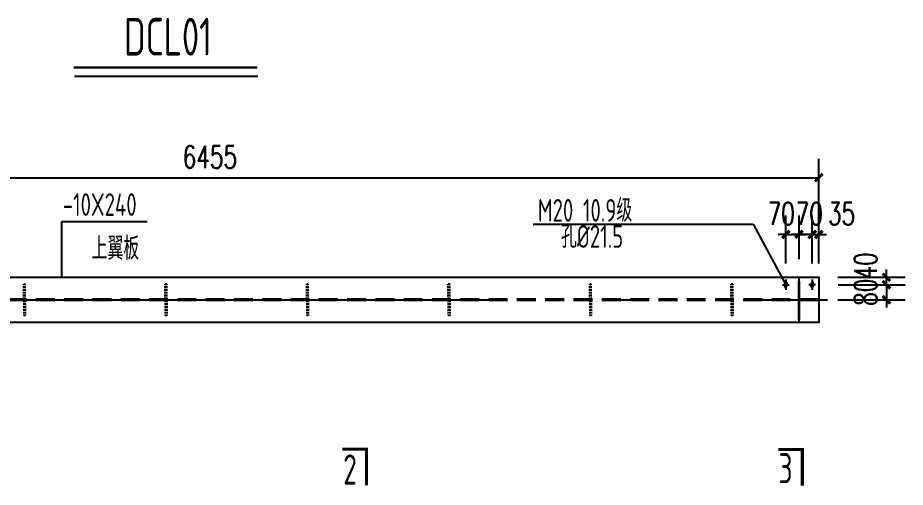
# Model space of a CAD drawing. Extents: x -33967 to 1773478, y -1022458 to -784650.
# Drawn here: x 801847 to 825367, y -1004792 to -992341 of the extents above; entities that cross this region are included whole.
import ezdxf
from ezdxf.enums import TextEntityAlignment as Align

# ---------------------------------------------------------------- set-up
doc = ezdxf.new("R2010")
doc.units = 0
doc.header["$LTSCALE"] = 1000
doc.header["$MEASUREMENT"] = 0
for name, pattern in [('ACAD_ISO04W100', [30.5, 24, -3, 0.5, -3]), ('DASHED', [0.75, 0.5, -0.25]), ('DOTE', [2.42, 2, -0.2, 0.02, -0.2])]:
    doc.linetypes.add(name, pattern=pattern)
for name, color, linetype in [('AXIS', 3, 'Continuous'), ('BOLT', 251, 'Continuous'), ('DOTE', 1, 'DOTE'), ('NUM', 7, 'Continuous'), ('PUB_DIM', 3, 'Continuous'), ('PZ', 202, 'Continuous'), ('TEXT', 7, 'Continuous'), ('THIN', 7, 'Continuous'), ('吊车梁', 161, 'Continuous'), ('轴线', 8, 'ACAD_ISO04W100')]:
    doc.layers.add(name, color=color, linetype=linetype)
doc.styles.add('_TCH_DIM_T3', font='SIMPLEX', dxfattribs={"width": 0.705882, "bigfont": 'GBCBIG'})
doc.styles.add('TSSD_Label', font='tssdeng.shx', dxfattribs={"width": 0.7, "bigfont": 'hztxt.shx'})
doc.dimstyles.new('TCH-200-5', dxfattribs={"dimtxt": 595, "dimasz": 200, "dimexe": 500, "dimexo": 600, "dimgap": 252.5, "dimtad": 1, "dimdec": 0, "dimlfac": 0.2, "dimzin": 0, "dimdsep": 46, "dimtxsty": '_TCH_DIM_T3', "dimblk": 'ARCHTICK', "dimcen": 0.09, "dimclrd": 124, "dimclre": 124, "dimclrt": 7, "dimazin": 2, "dimtfac": 1, "dimtdec": 0, "dimtix": 1, "dimtmove": 2, "dimatfit": 3, "dimfxl": 1, "dimtolj": 1, "dimtzin": 0, "dimarcsym": 0})

# ---------------------------------------------------------------- blocks, each defined once
blk = doc.blocks.new('_ArchTick')
at = {"color": 0, "linetype": 'ByBlock', "const_width": 0.4}
blk.add_lwpolyline([(-0.5, -0.5), (0.5, 0.5)], dxfattribs=at)
blk = doc.blocks.new('*D334')
at = {"layer": 'AXIS', "color": 124, "lineweight": -2, "transparency": 16777216}
for p, q in [((822202, -998861), (822202, -997586)), ((822552, -998746), (822552, -997586)), ((822202, -998086), (822002, -998086)), ((822202, -998086), (822552, -998086)), ((822552, -998086), (822752, -998086))]:
    blk.add_line(p, q, dxfattribs=at)
at = {"layer": 'Defpoints', "color": 0, "transparency": 16777216}
for p in [(822552, -998086), (822552, -999346, 2366), (822202, -999461, 2366)]:
    blk.add_point(p, dxfattribs=at)
at = {"layer": 'AXIS', "color": 124, "lineweight": -2, "transparency": 16777216, "xscale": 200, "yscale": 200, "zscale": 200}
blk.add_blockref('_ArchTick', (822202, -998086), dxfattribs=at)
at = {"layer": 'AXIS', "color": 124, "lineweight": -2, "transparency": 16777216, "xscale": 200, "yscale": 200, "zscale": 200, "rotation": 180}
blk.add_blockref('_ArchTick', (822552, -998086), dxfattribs=at)
at = {"layer": 'AXIS', "color": 7, "transparency": 16777216, "insert": (822081, -997536), "char_height": 595, "attachment_point": 5, "style": '_TCH_DIM_T3'}
blk.add_mtext('\\A1;70', dxfattribs=at)
blk = doc.blocks.new('*D335')
at = {"layer": 'AXIS', "color": 124, "lineweight": -2, "transparency": 16777216}
for p, q in [((822552, -998746), (822552, -997586)), ((822902, -998861), (822902, -997586)), ((822552, -998086), (822352, -998086)), ((822902, -998086), (822552, -998086)), ((822902, -998086), (823102, -998086))]:
    blk.add_line(p, q, dxfattribs=at)
at = {"layer": 'Defpoints', "color": 0, "transparency": 16777216}
for p in [(822552, -998086), (822552, -999346, 2366), (822902, -999461, 2366)]:
    blk.add_point(p, dxfattribs=at)
at = {"layer": 'AXIS', "color": 124, "lineweight": -2, "transparency": 16777216, "xscale": 200, "yscale": 200, "zscale": 200}
blk.add_blockref('_ArchTick', (822552, -998086), dxfattribs=at)
at = {"layer": 'AXIS', "color": 124, "lineweight": -2, "transparency": 16777216, "xscale": 200, "yscale": 200, "zscale": 200, "rotation": 180}
blk.add_blockref('_ArchTick', (822902, -998086), dxfattribs=at)
at = {"layer": 'AXIS', "color": 7, "transparency": 16777216, "insert": (822824, -997536), "char_height": 595, "attachment_point": 5, "style": '_TCH_DIM_T3'}
blk.add_mtext('\\A1;70', dxfattribs=at)
blk = doc.blocks.new('*D336')
at = {"layer": 'AXIS', "color": 124, "lineweight": -2, "transparency": 16777216}
for p, q in [((822902, -998861), (822902, -997586)), ((823077, -998861), (823077, -997586)), ((822902, -998086), (822702, -998086)), ((822902, -998086), (823077, -998086)), ((823077, -998086), (823277, -998086))]:
    blk.add_line(p, q, dxfattribs=at)
at = {"layer": 'Defpoints', "color": 0, "transparency": 16777216}
for p in [(823077, -998086), (822902, -999461, 3397), (823077, -999461, 3816)]:
    blk.add_point(p, dxfattribs=at)
at = {"layer": 'AXIS', "color": 124, "lineweight": -2, "transparency": 16777216, "xscale": 200, "yscale": 200, "zscale": 200}
blk.add_blockref('_ArchTick', (822902, -998086), dxfattribs=at)
at = {"layer": 'AXIS', "color": 124, "lineweight": -2, "transparency": 16777216, "xscale": 200, "yscale": 200, "zscale": 200, "rotation": 180}
blk.add_blockref('_ArchTick', (823077, -998086), dxfattribs=at)
at = {"layer": 'AXIS', "color": 7, "transparency": 16777216, "insert": (823680, -997536), "char_height": 595, "attachment_point": 5, "style": '_TCH_DIM_T3'}
blk.add_mtext('\\A1;35', dxfattribs=at)
blk = doc.blocks.new('*D339')
at = {"layer": 'AXIS', "color": 124, "lineweight": -2, "transparency": 16777216}
for p, q in [((824867, -999221), (824867, -999021)), ((823584, -999221), (825367, -999221)), ((824867, -999421), (824867, -999221)), ((823592, -999421), (825367, -999421)), ((824867, -999421), (824867, -999621))]:
    blk.add_line(p, q, dxfattribs=at)
at = {"layer": 'Defpoints', "color": 0, "transparency": 16777216}
for p in [(822984, -999221, 6183), (824867, -999221), (822992, -999421, 2366)]:
    blk.add_point(p, dxfattribs=at)
at = {"layer": 'AXIS', "color": 124, "lineweight": -2, "transparency": 16777216, "xscale": 200, "yscale": 200, "zscale": 200}
for p, rotation in [((824867, -999221), 270), ((824867, -999421), 90)]:
    blk.add_blockref('_ArchTick', p, dxfattribs=dict(at, rotation=rotation))
at = {"layer": 'AXIS', "color": 7, "transparency": 16777216, "insert": (824317, -998923), "char_height": 595, "attachment_point": 5, "rotation": 90, "style": '_TCH_DIM_T3'}
blk.add_mtext('\\A1;40', dxfattribs=at)
blk = doc.blocks.new('*D340')
at = {"layer": 'AXIS', "color": 124, "lineweight": -2, "transparency": 16777216}
for p, q in [((824867, -999421), (824867, -999221)), ((823592, -999421), (825367, -999421)), ((824867, -999421), (824867, -999821)), ((823584, -999821), (825367, -999821)), ((824867, -999821), (824867, -1000021))]:
    blk.add_line(p, q, dxfattribs=at)
at = {"layer": 'Defpoints', "color": 0, "transparency": 16777216}
for p in [(822992, -999421, 2366), (822984, -999821, -7258), (824867, -999821)]:
    blk.add_point(p, dxfattribs=at)
at = {"layer": 'AXIS', "color": 124, "lineweight": -2, "transparency": 16777216, "xscale": 200, "yscale": 200, "zscale": 200}
for p, rotation in [((824867, -999421), 270), ((824867, -999821), 90)]:
    blk.add_blockref('_ArchTick', p, dxfattribs=dict(at, rotation=rotation))
at = {"layer": 'AXIS', "color": 7, "transparency": 16777216, "insert": (824317, -999621), "char_height": 595, "attachment_point": 5, "rotation": 90, "style": '_TCH_DIM_T3'}
blk.add_mtext('\\A1;80', dxfattribs=at)
blk = doc.blocks.new('*D308')
at = {"layer": 'AXIS', "color": 124, "lineweight": -2, "transparency": 16777216}
for p, q in [((790802, -998746), (790802, -996082)), ((823077, -998746), (823077, -996082)), ((790802, -996582), (823077, -996582))]:
    blk.add_line(p, q, dxfattribs=at)
at = {"layer": 'Defpoints', "color": 0, "transparency": 16777216}
for p in [(823077, -996582), (790802, -999346, 3397), (823077, -999346, 2977)]:
    blk.add_point(p, dxfattribs=at)
at = {"layer": 'AXIS', "color": 124, "lineweight": -2, "transparency": 16777216, "xscale": 200, "yscale": 200, "zscale": 200, "rotation": 180}
blk.add_blockref('_ArchTick', (790802, -996582), dxfattribs=at)
at = {"layer": 'AXIS', "color": 124, "lineweight": -2, "transparency": 16777216, "xscale": 200, "yscale": 200, "zscale": 200}
blk.add_blockref('_ArchTick', (823077, -996582), dxfattribs=at)
at = {"layer": 'AXIS', "color": 7, "transparency": 16777216, "insert": (806940, -996032), "char_height": 595, "attachment_point": 5, "style": '_TCH_DIM_T3'}
blk.add_mtext('\\A1;6455', dxfattribs=at)

msp = doc.modelspace()

# ---------------------------------------------------------------- hatches: boundary and pattern name
at = {"layer": 'BOLT'}
for points in [[(822202.4, -999331.3), (822157.4, -999421.3), (822202.4, -999511.3), (822247.4, -999421.3)], [(822902.4, -999331.3), (822947.4, -999421.3), (822902.4, -999511.3), (822857.4, -999421.3)]]:
    msp.add_hatch(color=256, dxfattribs=at).paths.add_polyline_path(points)

# ---------------------------------------------------------------- linework, layer by layer
at = {"layer": 'AXIS'}
for p, q in [((803016.7, -999221.3, 1860.9), (803016.7, -997740.5, 1860.9)), ((803016.7, -997740.5, 1860.9), (805274.8, -997740.5, 1860.9)), ((815510.4, -997816, -1955.4), (821335.1, -997816, -1955.4)), ((821335.1, -997816, -1955.4), (822202.4, -999421.3, -1955.4))]:
    msp.add_line(p, q, dxfattribs=at)
at = {"layer": 'BOLT'}
for p, q in [((822202.4, -999331.3, -1955.4), (822157.4, -999421.3, -1955.4)), ((822202.4, -999286.3, -1955.4), (822202.4, -999556.3, -1955.4)), ((822202.4, -999331.3, -1955.4), (822247.4, -999421.3, -1955.4)), ((822902.4, -999331.3, -1955.4), (822857.4, -999421.3, -1955.4)), ((822902.4, -999286.3, -1955.4), (822902.4, -999556.3, -1955.4)), ((822902.4, -999331.3, -1955.4), (822947.4, -999421.3, -1955.4)), ((822112.4, -999421.3, -1955.4), (822292.4, -999421.3, -1955.4)), ((822202.4, -999511.3, -1955.4), (822157.4, -999421.3, -1955.4)), ((822202.4, -999511.3, -1955.4), (822247.4, -999421.3, -1955.4)), ((822992.4, -999421.3, -1955.4), (822812.4, -999421.3, -1955.4)), ((822902.4, -999511.3, -1955.4), (822857.4, -999421.3, -1955.4)), ((822902.4, -999511.3, -1955.4), (822947.4, -999421.3, -1955.4))]:
    msp.add_line(p, q, dxfattribs=at)
at = {"layer": 'DOTE'}
msp.add_line((822552.4, -1000421.3, -1955.4), (822552.4, -999221.3, -1955.4), dxfattribs=at)
at = {"layer": 'NUM', "const_width": 65.2, "elevation": -1535.9}
msp.add_lwpolyline([(803333.1, -993658.2), (808193.5, -993658.2)], dxfattribs=at)
at = {"layer": 'PUB_DIM', "const_width": 84}
for points, elevation in [([(811087.7, -1004739.2), (811087.7, -1003779.2), (810447.7, -1003779.2)], -13613.2), ([(822641.3, -1004749.5), (822641.3, -1003789.5), (822001.3, -1003789.5)], -11726.3)]:
    msp.add_lwpolyline(points, dxfattribs=dict(at, elevation=elevation))
at = {"layer": 'PZ', "linetype": 'DASHED', "ltscale": 0.1}
for p, q in [((802007.4, -999806.3, -1535.9), (802007.4, -999406.3, -1535.9)), ((802047.4, -999406.3, -1535.9), (802007.4, -999406.3, -1535.9)), ((802047.4, -999806.3, -1535.9), (802047.4, -999406.3, -1535.9)), ((805757.4, -999806.3, -1535.9), (805757.4, -999406.3, -1535.9)), ((805797.4, -999406.3, -1535.9), (805757.4, -999406.3, -1535.9)), ((805797.4, -999806.3, -1535.9), (805797.4, -999406.3, -1535.9)), ((809507.4, -999806.3, -1535.9), (809507.4, -999406.3, -1535.9)), ((809547.4, -999406.3, -1535.9), (809507.4, -999406.3, -1535.9)), ((809547.4, -999806.3, -1535.9), (809547.4, -999406.3, -1535.9)), ((813257.4, -999806.3, -1535.9), (813257.4, -999406.3, -1535.9)), ((813297.4, -999406.3, -1535.9), (813257.4, -999406.3, -1535.9)), ((813297.4, -999806.3, -1535.9), (813297.4, -999406.3, -1535.9)), ((817007.4, -999806.3, -1535.9), (817007.4, -999406.3, -1535.9)), ((817047.4, -999406.3, -1535.9), (817007.4, -999406.3, -1535.9)), ((817047.4, -999806.3, -1535.9), (817047.4, -999406.3, -1535.9)), ((820757.4, -999806.3, -1535.9), (820757.4, -999406.3, -1535.9)), ((820797.4, -999406.3, -1535.9), (820757.4, -999406.3, -1535.9)), ((820797.4, -999806.3, -1535.9), (820797.4, -999406.3, -1535.9)), ((802007.4, -999836.3, -1535.9), (802007.4, -1000236.3, -1535.9)), ((802047.4, -999836.3, -1535.9), (802047.4, -1000236.3, -1535.9)), ((805757.4, -999836.3, -1535.9), (805757.4, -1000236.3, -1535.9)), ((805797.4, -999836.3, -1535.9), (805797.4, -1000236.3, -1535.9)), ((809507.4, -999836.3, -1535.9), (809507.4, -1000236.3, -1535.9)), ((809547.4, -999836.3, -1535.9), (809547.4, -1000236.3, -1535.9)), ((813257.4, -999836.3, -1535.9), (813257.4, -1000236.3, -1535.9)), ((813297.4, -999836.3, -1535.9), (813297.4, -1000236.3, -1535.9)), ((817007.4, -999836.3, -1535.9), (817007.4, -1000236.3, -1535.9)), ((817047.4, -999836.3, -1535.9), (817047.4, -1000236.3, -1535.9)), ((820757.4, -999836.3, -1535.9), (820757.4, -1000236.3, -1535.9)), ((820797.4, -999836.3, -1535.9), (820797.4, -1000236.3, -1535.9)), ((802047.4, -1000236.3, -1535.9), (802007.4, -1000236.3, -1535.9)), ((805797.4, -1000236.3, -1535.9), (805757.4, -1000236.3, -1535.9)), ((809547.4, -1000236.3, -1535.9), (809507.4, -1000236.3, -1535.9)), ((813297.4, -1000236.3, -1535.9), (813257.4, -1000236.3, -1535.9)), ((817047.4, -1000236.3, -1535.9), (817007.4, -1000236.3, -1535.9)), ((820797.4, -1000236.3, -1535.9), (820757.4, -1000236.3, -1535.9))]:
    msp.add_line(p, q, dxfattribs=at)
at = {"layer": 'PZ', "linetype": 'DASHED', "ltscale": 0.1, "const_width": 10, "elevation": -1955.4}
msp.add_lwpolyline([(822592.4, -999346.3), (822592.4, -1000345.3), (822512.4, -1000345.3), (822512.4, -999346.3), (822592.4, -999346.3)], dxfattribs=at)
at = {"layer": 'THIN', "elevation": -1535.9}
msp.add_lwpolyline([(803347.2, -993893.8), (808207.6, -993893.8)], dxfattribs=at)
at = {"layer": '吊车梁', "linetype": 'DASHED'}
for p, q in [((823077.4, -999806.3, -12126.2), (790882.4, -999806.3, 1860.9)), ((823077.4, -999836.3, -12126.2), (790882.4, -999836.3, 1860.9))]:
    msp.add_line(p, q, dxfattribs=at)
at = {"layer": '吊车梁', "elevation": 1860.9}
msp.add_lwpolyline([(790882.4, -999221.3), (823077.4, -999221.3), (823077.4, -1000421.3), (790882.4, -1000421.3)], close=True, dxfattribs=at)
at = {"layer": '轴线'}
msp.add_line((790570.1, -999821.3, 1860.9), (823305.6, -999821.3, -11726.3), dxfattribs=at)

# ---------------------------------------------------------------- texts
at = {"layer": 'TEXT', "style": 'TSSD_Label', "width": 0.7}
for s, height, p in [('DCL01', 1000, (805825.3, -992843.9, -1760.4)), ('2', 800, (810651.8, -1004320.7, -13888.6)), ('3', 800, (822193.8, -1004285.3, -12001.8))]:
    msp.add_text(s, height=height, dxfattribs=at).set_placement(p, align=Align.MIDDLE_CENTER)
for s, p in [('-10X240', (803040, -997594.9, 1585.4)), ('M20 10.9级', (815630.4, -997748.6, -2127.5)), ('孔%%C21.5', (816241.6, -998441.6, -2127.5)), ('上翼板', (803806.3, -998758.6, 1585.4))]:
    msp.add_text(s, height=600, dxfattribs=at).set_placement(p)

# ---------------------------------------------------------------- dimensions: what is measured, and where the dimension line sits
at = {"layer": 'AXIS'}
dim = msp.add_linear_dim(base=(823077.4, -996582, -1535.9), p1=(790802.4, -999346.3, 1860.9), p2=(823077.4, -999346.3, 1441.4), dimstyle='TCH-200-5', dxfattribs=at)
dim.commit()
dim.dimension.update_dxf_attribs({"geometry": '*D308', "text_midpoint": (806939.9, -996032, -1535.9)})
for base, p1, p2, angle, picture, middle in [((822552.4, -998085.8, -4321.7), (822202.4, -999461.3, -1955.4), (822552.4, -999346.3, -1955.4), 180, '*D334', (822080.7, -997535.8, -4321.7)), ((824867, -999221.3, -4321.7), (822992.4, -999421.3, -1955.4), (822984.2, -999221.3, 1860.9), 90, '*D339', (824317, -998922.9, -4321.7))]:
    dim = msp.add_linear_dim(base=base, p1=p1, p2=p2, angle=angle, dimstyle='TCH-200-5', dxfattribs=at)
    dim.commit()
    dim.dimension.update_dxf_attribs({"geometry": picture, "text_midpoint": middle, "dimtype": 128})
for base, p2, picture, middle in [((822552.4, -998085.8, -4321.7), (822552.4, -999346.3, -1955.4), '*D335', (822824.1, -997535.8, -4321.7)), ((823077.4, -998085.8, -5352.2), (823077.4, -999461.3, -1535.9), '*D336', (823680, -997535.8, -5352.2))]:
    dim = msp.add_linear_dim(base=base, p1=(822902.4, -999461.3, -1955.4), p2=p2, dimstyle='TCH-200-5', dxfattribs=at)
    dim.commit()
    dim.dimension.update_dxf_attribs({"geometry": picture, "text_midpoint": middle, "dimtype": 128})
dim = msp.add_linear_dim(base=(824867, -999821.3, -4321.7), p1=(822992.4, -999421.3, -1955.4), p2=(822983.7, -999821.3, -11579.2), angle=270, dimstyle='TCH-200-5', dxfattribs=at)
dim.commit()
dim.dimension.update_dxf_attribs({"geometry": '*D340', "text_midpoint": (824317, -999621.3, -4321.7)})

doc.saveas('drawing.dxf')
